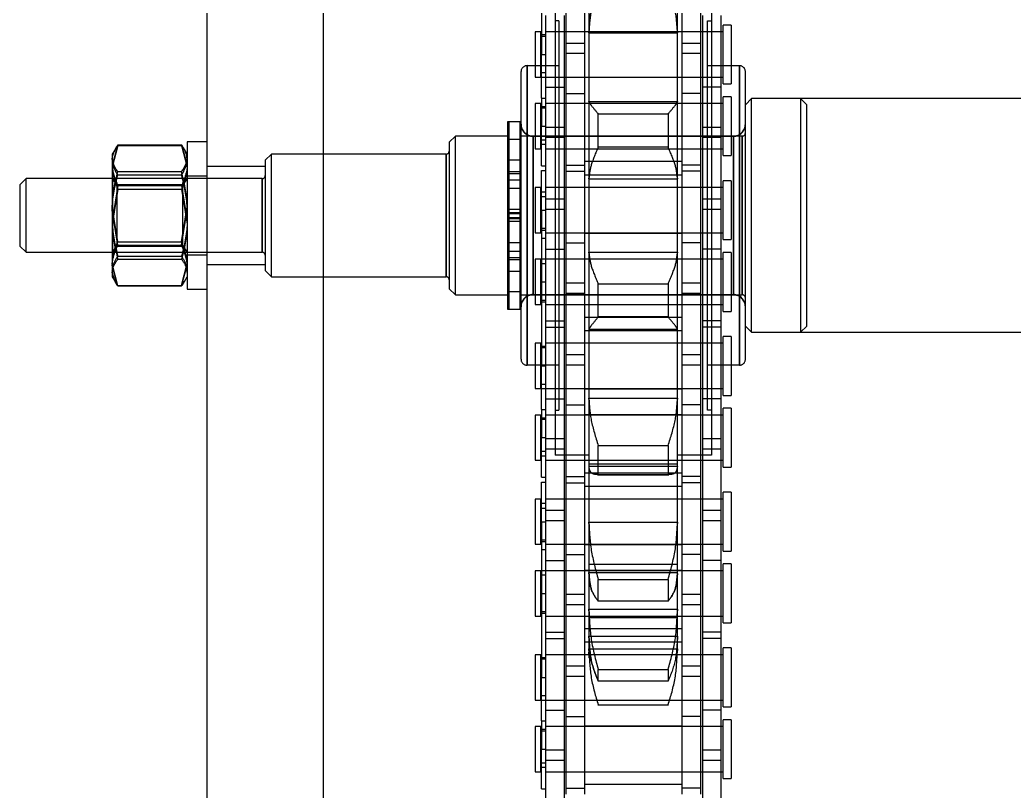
# Model space of a CAD drawing. Header units: metres. Extents: x 0 to 63075, y 0 to 44550.
# Drawn here: x 13879.5 to 13960.5, y 28365.1 to 28428 of the extents above; entities that cross this region are included whole.
import ezdxf

# ---------------------------------------------------------------- set-up
doc = ezdxf.new("R2010")
doc.units = ezdxf.units.M
doc.header["$LTSCALE"] = 75
doc.linetypes.add('HIDDEN2', pattern=[4.7625, 3.175, -1.5875])
for name, color, linetype in [('SDM', 7, 'Continuous'), ('SL4', 4, 'Continuous'), ('ST1', 7, 'HIDDEN2')]:
    doc.layers.add(name, color=color, linetype=linetype)

# ---------------------------------------------------------------- blocks, each defined once
blk = doc.blocks.new('A$Cb6dca9d5')
at = {"layer": 'SL4'}
for p, q in [((48.235, 2334.737), (48.235, 1009.762)), ((57.76, 1009.762), (57.76, 2334.737)), ((40.982, 1678.001), (46.188, 1678.001)), ((40.982, 1677.964), (46.188, 1677.964)), ((46.37, 1677.619), (46.188, 1677.964)), ((48.235, 1678.25), (46.635, 1678.25)), ((46.635, 1678.25), (46.635, 1666.25)), ((40.757, 1677.635), (40.535, 1677.25)), ((40.535, 1677.25), (40.535, 1676.893)), ((46.635, 1677.25), (46.413, 1677.635)), ((40.535, 1676.893), (40.535, 1672.964)), ((40.982, 1675.821), (46.188, 1675.821)), ((33.5, 1675.25), (33, 1674.75)), ((33, 1674.75), (33, 1669.75)), ((40.535, 1675.25), (33.5, 1675.25)), ((33.5, 1669.25), (33.5, 1675.25)), ((40.982, 1670.107), (40.535, 1672.964)), ((40.535, 1672.964), (40.535, 1668.321)), ((46.188, 1670.107), (46.635, 1672.964)), ((33, 1669.75), (33.5, 1669.25)), ((40.982, 1670.107), (46.188, 1670.107)), ((33.5, 1669.25), (40.535, 1669.25)), ((40.982, 1666.536), (40.535, 1668.321)), ((40.535, 1668.321), (40.535, 1667.25)), ((46.188, 1666.536), (46.635, 1668.321)), ((40.535, 1667.25), (40.757, 1666.865)), ((40.982, 1666.536), (46.188, 1666.536)), ((40.982, 1666.499), (46.188, 1666.499)), ((46.413, 1666.865), (46.635, 1667.25)), ((46.635, 1666.25), (48.235, 1666.25))]:
    blk.add_line(p, q, dxfattribs=at)
for points, knots in [([(40.535, 1676.893), (40.542, 1676.99), (40.566, 1677.353), (40.806, 1677.706), (40.982, 1677.964)], [0, 0, 0, 0, 0.268634, 1, 1, 1, 1]), ([(40.982, 1675.821), (40.914, 1675.911), (40.652, 1676.261), (40.585, 1676.623), (40.535, 1676.893)], [0, 0, 0, 0, 0.2575513, 1, 1, 1, 1]), ([(46.188, 1675.821), (46.256, 1675.911), (46.518, 1676.261), (46.585, 1676.623), (46.635, 1676.893)], [0, 0, 0, 0, 0.2575513, 1, 1, 1, 1]), ([(40.535, 1672.964), (40.535, 1673.032), (40.542, 1673.997), (40.77, 1674.942), (40.982, 1675.821)], [0, 0, 0, 0, 0.070201, 1, 1, 1, 1]), ([(46.635, 1672.964), (46.635, 1673.032), (46.628, 1673.997), (46.4, 1674.942), (46.188, 1675.821)], [0, 0, 0, 0, 0.070201, 1, 1, 1, 1]), ([(40.535, 1668.321), (40.535, 1668.364), (40.542, 1668.967), (40.77, 1669.558), (40.982, 1670.107)], [0, 0, 0, 0, 0.070201, 1, 1, 1, 1]), ([(46.635, 1668.321), (46.635, 1668.364), (46.628, 1668.967), (46.4, 1669.558), (46.188, 1670.107)], [0, 0, 0, 0, 0.070201, 1, 1, 1, 1]), ([(40.982, 1666.536), (40.905, 1666.625), (40.809, 1666.738), (40.776, 1666.855), (40.769, 1666.879)], [0, 0, 0, 0, 0.793753, 1, 1, 1, 1]), ([(46.188, 1666.536), (46.265, 1666.625), (46.361, 1666.738), (46.394, 1666.855), (46.401, 1666.879)], [0, 0, 0, 0, 0.793753, 1, 1, 1, 1])]:
    blk.add_open_spline(points, degree=3, knots=knots, dxfattribs=at)
at = {"layer": 'ST1'}
for p, q in [((52.998, 2334.737), (52.998, 1009.762)), ((57.76, 1009.762), (57.76, 2334.737)), ((75.511, 1698.076), (75.511, 1685.376)), ((79.395, 1692.724), (79.395, 1687.242)), ((86.605, 1687.242), (86.605, 1692.724)), ((76.625, 1691.794), (76.625, 1652.706)), ((89.375, 1691.794), (89.375, 1652.706)), ((77.515, 1691.296), (77.515, 1682.201)), ((79.035, 1691.296), (79.035, 1682.201)), ((86.965, 1691.296), (86.965, 1682.201)), ((88.485, 1691.296), (88.485, 1682.201)), ((75.843, 1688.551), (75.843, 1679.456)), ((77.363, 1688.551), (77.363, 1679.456)), ((88.637, 1688.551), (88.637, 1679.456)), ((90.157, 1688.551), (90.157, 1679.456)), ((76.944, 1688.129), (76.625, 1688.129)), ((76.944, 1688.129), (76.944, 1656.37)), ((89.056, 1688.129), (89.375, 1688.129)), ((89.056, 1656.37), (89.056, 1688.129)), ((90.342, 1682.978), (90.342, 1687.775)), ((91, 1687.775), (90.342, 1687.775)), ((91, 1687.775), (91, 1682.978)), ((75, 1687.221), (75, 1683.531)), ((75.474, 1687.221), (75, 1687.221)), ((75.474, 1683.531), (75.474, 1687.221)), ((75.843, 1686.852), (75.474, 1686.852)), ((75.511, 1686.995), (75.843, 1686.995)), ((77.363, 1687.221), (75.843, 1687.221)), ((90.342, 1687.221), (75.843, 1687.221)), ((79.035, 1687.221), (77.515, 1687.221)), ((86.965, 1687.221), (79.035, 1687.221)), ((79.395, 1687.242), (79.395, 1687.154)), ((79.395, 1687.154), (79.395, 1687.242)), ((79.395, 1687.154), (86.605, 1687.154)), ((79.395, 1687.154), (79.395, 1681.532)), ((86.605, 1687.154), (86.605, 1687.242)), ((86.605, 1687.242), (86.605, 1687.154)), ((86.605, 1681.532), (86.605, 1687.154)), ((88.485, 1687.221), (86.965, 1687.221)), ((90.157, 1687.221), (88.637, 1687.221)), ((77.515, 1686.308), (79.035, 1686.308)), ((86.965, 1686.308), (88.485, 1686.308)), ((75.511, 1685.376), (75.843, 1685.376)), ((75.511, 1681.824), (75.511, 1685.376)), ((79.035, 1685.448), (77.515, 1685.448)), ((88.485, 1685.448), (86.965, 1685.448)), ((74.344, 1660.035), (74.344, 1684.465)), ((74.344, 1684.465), (76.944, 1684.465)), ((74.344, 1684.465), (74.344, 1660.035)), ((74.344, 1660.035), (74.344, 1684.465)), ((74.344, 1684.465), (74.344, 1660.035)), ((89.056, 1684.465), (91.656, 1684.465)), ((91.656, 1660.035), (91.656, 1684.465)), ((91.656, 1684.465), (91.656, 1660.035)), ((91.656, 1660.035), (91.656, 1684.465)), ((91.656, 1684.465), (91.656, 1660.035)), ((73.855, 1660.524), (73.855, 1683.976)), ((75, 1683.531), (75.474, 1683.531)), ((75.474, 1683.9), (75.843, 1683.9)), ((75.511, 1683.531), (77.363, 1683.531)), ((75.843, 1683.531), (90.342, 1683.531)), ((77.515, 1683.531), (79.035, 1683.531)), ((79.035, 1683.531), (86.965, 1683.531)), ((86.965, 1683.531), (88.485, 1683.531)), ((88.637, 1683.531), (90.157, 1683.531)), ((92.145, 1660.524), (92.145, 1683.976)), ((75.843, 1682.703), (77.363, 1682.703)), ((86.965, 1683.488), (79.035, 1683.488)), ((90.157, 1682.703), (88.637, 1682.703)), ((90.342, 1682.978), (91, 1682.978)), ((77.515, 1682.201), (79.035, 1682.201)), ((77.515, 1682.201), (77.515, 1675.851)), ((79.035, 1682.201), (79.035, 1675.851)), ((88.485, 1682.201), (86.965, 1682.201)), ((86.965, 1682.201), (86.965, 1675.851)), ((88.485, 1682.201), (88.485, 1675.851)), ((90.342, 1677.13), (90.342, 1681.927)), ((91, 1681.927), (90.342, 1681.927)), ((91, 1681.927), (91, 1677.13)), ((75, 1681.373), (75, 1677.683)), ((75.474, 1681.373), (75, 1681.373)), ((75.474, 1677.683), (75.474, 1681.373)), ((75.511, 1681.824), (75.511, 1679.528)), ((75.511, 1681.824), (75.843, 1681.824)), ((75.511, 1681.147), (75.843, 1681.147)), ((77.363, 1681.373), (75.843, 1681.373)), ((90.342, 1681.373), (75.843, 1681.373)), ((79.035, 1681.373), (77.515, 1681.373)), ((79.035, 1681.416), (86.965, 1681.416)), ((86.965, 1681.373), (79.035, 1681.373)), ((79.395, 1681.532), (79.395, 1681.526)), ((79.395, 1681.532), (86.605, 1681.532)), ((79.395, 1681.526), (79.395, 1681.532)), ((79.395, 1681.526), (79.395, 1675.292)), ((86.605, 1681.526), (86.605, 1681.532)), ((86.605, 1681.532), (86.605, 1681.526)), ((86.605, 1675.292), (86.605, 1681.526)), ((88.485, 1681.373), (86.965, 1681.373)), ((90.157, 1681.373), (88.637, 1681.373)), ((92.645, 1681.775), (92.145, 1681.275)), ((92.645, 1662.725), (92.645, 1681.775)), ((96.645, 1681.775), (92.645, 1681.775)), ((96.645, 1681.775), (96.645, 1662.725)), ((97.145, 1681.275), (96.645, 1681.775)), ((123.235, 1681.775), (96.645, 1681.775)), ((97.145, 1663.225), (97.145, 1681.275)), ((75.843, 1681.004), (75.474, 1681.004)), ((80.157, 1677.831), (80.157, 1680.532)), ((80.157, 1680.532), (85.843, 1680.532)), ((85.843, 1680.532), (85.843, 1677.831)), ((72.755, 1679.893), (72.755, 1664.607)), ((73.755, 1679.893), (72.755, 1679.893)), ((72.855, 1679.893), (72.855, 1664.607)), ((73.755, 1679.893), (73.755, 1664.607)), ((73.855, 1679.893), (73.755, 1679.893)), ((75.511, 1679.528), (75.843, 1679.528)), ((75.511, 1676.297), (75.511, 1679.528)), ((75.843, 1679.456), (75.843, 1678.596)), ((75.843, 1679.456), (77.363, 1679.456)), ((77.363, 1679.456), (77.363, 1678.596)), ((88.637, 1679.456), (88.637, 1678.596)), ((88.637, 1679.456), (90.157, 1679.456)), ((90.157, 1679.456), (90.157, 1678.596)), ((68.5, 1678.725), (68, 1678.225)), ((68.5, 1665.775), (68.5, 1678.725)), ((72.755, 1678.725), (68.5, 1678.725)), ((91.895, 1678.725), (73.855, 1678.725)), ((91.168, 1678.725), (74.832, 1678.725)), ((74.832, 1678.7), (74.832, 1665.8)), ((91.168, 1678.7), (74.832, 1678.7)), ((74.832, 1665.8), (74.832, 1678.7)), ((74.832, 1678.7), (74.832, 1665.8)), ((74.832, 1665.8), (74.832, 1678.7)), ((91.168, 1678.7), (91.168, 1665.8)), ((91.168, 1665.8), (91.168, 1678.7)), ((91.168, 1678.7), (91.168, 1665.8)), ((91.168, 1665.8), (91.168, 1678.7)), ((91.895, 1678.725), (91.895, 1665.775)), ((91.895, 1665.775), (91.895, 1678.725)), ((40.982, 1678.001), (40.535, 1676.341)), ((40.982, 1677.964), (40.535, 1676.179)), ((46.188, 1678.001), (46.635, 1676.341)), ((46.188, 1677.964), (46.635, 1676.179)), ((68, 1678.225), (68, 1666.275)), ((73.855, 1678.45), (72.755, 1678.45)), ((73.755, 1678.45), (72.755, 1678.45)), ((75.474, 1678.052), (75.843, 1678.052)), ((75.511, 1678.421), (75.843, 1678.421)), ((75.843, 1678.596), (75.843, 1669.501)), ((77.363, 1678.596), (75.843, 1678.596)), ((77.363, 1678.596), (77.363, 1669.501)), ((85.843, 1677.831), (80.157, 1677.831)), ((88.637, 1678.596), (88.637, 1669.501)), ((90.157, 1678.596), (88.637, 1678.596)), ((90.157, 1678.596), (90.157, 1669.501)), ((40.831, 1677.763), (40.757, 1677.635)), ((46.413, 1677.635), (46.339, 1677.763)), ((53.5, 1677.25), (53, 1676.75)), ((53.5, 1667.25), (53.5, 1677.25)), ((67.75, 1677.25), (53.5, 1677.25)), ((67.75, 1677.25), (67.75, 1667.297)), ((67.75, 1667.25), (67.75, 1677.203)), ((75, 1677.683), (75.474, 1677.683)), ((75.843, 1677.683), (77.363, 1677.683)), ((75.843, 1677.683), (90.342, 1677.683)), ((77.515, 1677.683), (79.035, 1677.683)), ((79.035, 1677.683), (86.965, 1677.683)), ((86.965, 1677.683), (88.485, 1677.683)), ((88.637, 1677.683), (90.157, 1677.683)), ((90.342, 1677.13), (91, 1677.13)), ((52.998, 1676.25), (48.235, 1676.25)), ((53, 1676.75), (53, 1667.75)), ((72.755, 1676.797), (73.755, 1676.797)), ((72.855, 1676.797), (73.855, 1676.797)), ((75.511, 1676.297), (75.843, 1676.297)), ((77.515, 1676.353), (79.035, 1676.353)), ((86.965, 1676.636), (79.035, 1676.636)), ((88.485, 1676.353), (86.965, 1676.353)), ((40.982, 1675.569), (46.188, 1675.569)), ((48.235, 1675.45), (46.635, 1675.45)), ((72.755, 1675.846), (73.755, 1675.846)), ((72.755, 1675.671), (73.755, 1675.671)), ((72.855, 1675.846), (73.855, 1675.846)), ((72.855, 1675.671), (73.855, 1675.671)), ((75.511, 1675.907), (75.843, 1675.907)), ((75.511, 1672.676), (75.511, 1675.907)), ((77.515, 1675.851), (79.035, 1675.851)), ((77.515, 1675.851), (77.515, 1666.756)), ((79.035, 1675.851), (79.035, 1666.756)), ((79.035, 1675.568), (86.965, 1675.568)), ((88.485, 1675.851), (86.965, 1675.851)), ((86.965, 1675.851), (86.965, 1666.756)), ((88.485, 1675.851), (88.485, 1666.756)), ((52.75, 1675.25), (40.535, 1675.25)), ((40.56, 1675.25), (40.535, 1675.25)), ((40.982, 1674.682), (40.535, 1671.806)), ((40.56, 1675.25), (40.56, 1669.25)), ((40.911, 1674.75), (40.56, 1675.25)), ((40.911, 1674.75), (40.911, 1669.75)), ((46.285, 1674.75), (40.911, 1674.75)), ((40.982, 1674.682), (46.188, 1674.682)), ((46.188, 1674.682), (46.635, 1671.806)), ((46.635, 1675.25), (46.285, 1674.75)), ((46.285, 1669.75), (46.285, 1674.75)), ((52.75, 1675.25), (52.75, 1669.25)), ((52.75, 1669.25), (52.75, 1675.25)), ((72.755, 1675.154), (73.755, 1675.154)), ((72.855, 1675.154), (73.855, 1675.154)), ((79.395, 1675.292), (79.395, 1675.242)), ((79.395, 1675.242), (79.395, 1675.292)), ((79.395, 1675.242), (86.605, 1675.242)), ((79.395, 1675.242), (79.395, 1669.258)), ((86.605, 1675.242), (86.605, 1675.292)), ((86.605, 1675.292), (86.605, 1675.242)), ((86.605, 1669.258), (86.605, 1675.242)), ((90.342, 1670.278), (90.342, 1675.075)), ((91, 1675.075), (90.342, 1675.075)), ((91, 1675.075), (91, 1670.278)), ((40.982, 1674.393), (40.535, 1671.536)), ((40.982, 1674.393), (46.188, 1674.393)), ((46.188, 1674.393), (46.635, 1671.536)), ((73.755, 1674.45), (72.755, 1674.45)), ((73.855, 1674.45), (73.755, 1674.45)), ((75, 1674.521), (75, 1670.831)), ((75.474, 1674.521), (75, 1674.521)), ((75.474, 1670.831), (75.474, 1674.521)), ((75.843, 1674.152), (75.474, 1674.152)), ((75.511, 1673.783), (75.843, 1673.783)), ((77.363, 1674.521), (75.843, 1674.521)), ((90.342, 1674.521), (75.843, 1674.521)), ((79.035, 1674.521), (77.515, 1674.521)), ((86.965, 1674.521), (79.035, 1674.521)), ((88.485, 1674.521), (86.965, 1674.521)), ((90.157, 1674.521), (88.637, 1674.521)), ((75.843, 1673.608), (77.363, 1673.608)), ((88.637, 1673.608), (90.157, 1673.608)), ((40.982, 1669.818), (40.535, 1672.694)), ((46.188, 1669.818), (46.635, 1672.694)), ((72.755, 1672.75), (73.755, 1672.75)), ((72.755, 1672.5), (73.755, 1672.5)), ((72.755, 1672.411), (73.755, 1672.411)), ((73.755, 1672.75), (73.855, 1672.75)), ((73.755, 1672.5), (73.855, 1672.5)), ((73.755, 1672.411), (73.855, 1672.411)), ((75.511, 1672.676), (75.843, 1672.676)), ((75.511, 1672.676), (75.511, 1659.976)), ((77.363, 1672.748), (75.843, 1672.748)), ((90.157, 1672.748), (88.637, 1672.748)), ((72.755, 1672.089), (73.755, 1672.089)), ((72.755, 1672), (73.755, 1672)), ((73.755, 1671.75), (72.755, 1671.75)), ((73.755, 1672.089), (73.855, 1672.089)), ((73.755, 1672), (73.855, 1672)), ((73.855, 1671.75), (73.755, 1671.75)), ((75, 1670.831), (75.474, 1670.831)), ((75.474, 1671.2), (75.843, 1671.2)), ((75.511, 1671.057), (75.843, 1671.057)), ((75.843, 1670.831), (77.363, 1670.831)), ((75.843, 1670.831), (90.342, 1670.831)), ((77.515, 1670.831), (79.035, 1670.831)), ((79.035, 1670.831), (86.965, 1670.831)), ((86.965, 1670.788), (79.035, 1670.788)), ((86.965, 1670.831), (88.485, 1670.831)), ((88.637, 1670.831), (90.157, 1670.831)), ((40.56, 1669.25), (40.911, 1669.75)), ((40.911, 1669.75), (46.285, 1669.75)), ((40.982, 1669.818), (46.188, 1669.818)), ((46.285, 1669.75), (46.635, 1669.25)), ((72.755, 1670.05), (73.755, 1670.05)), ((73.755, 1670.05), (73.855, 1670.05)), ((75.843, 1670.38), (75.511, 1670.38)), ((77.515, 1670.003), (79.035, 1670.003)), ((88.485, 1670.003), (86.965, 1670.003)), ((90.342, 1670.278), (91, 1670.278)), ((40.535, 1669.25), (52.75, 1669.25)), ((40.535, 1669.25), (40.56, 1669.25)), ((40.982, 1668.931), (46.188, 1668.931)), ((46.635, 1669.05), (48.235, 1669.05)), ((72.755, 1669.346), (73.755, 1669.346)), ((72.855, 1669.346), (73.855, 1669.346)), ((75.843, 1669.501), (77.363, 1669.501)), ((75.843, 1669.501), (75.843, 1663.151)), ((77.363, 1669.501), (77.363, 1663.151)), ((79.395, 1669.258), (79.395, 1669.208)), ((79.395, 1669.258), (86.605, 1669.258)), ((79.395, 1669.208), (79.395, 1669.258)), ((79.395, 1669.208), (79.395, 1662.974)), ((86.605, 1669.208), (86.605, 1669.258)), ((86.605, 1669.258), (86.605, 1669.208)), ((86.605, 1662.974), (86.605, 1669.208)), ((90.157, 1669.501), (88.637, 1669.501)), ((88.637, 1669.501), (88.637, 1663.151)), ((90.157, 1669.501), (90.157, 1663.151)), ((90.342, 1664.43), (90.342, 1669.227)), ((91, 1669.227), (90.342, 1669.227)), ((91, 1669.227), (91, 1664.43)), ((40.982, 1666.499), (40.535, 1668.159)), ((40.982, 1668.679), (46.188, 1668.679)), ((46.188, 1666.499), (46.635, 1668.159)), ((48.235, 1668.25), (52.998, 1668.25)), ((72.755, 1668.829), (73.755, 1668.829)), ((72.755, 1668.654), (73.755, 1668.654)), ((72.855, 1668.829), (73.855, 1668.829)), ((72.855, 1668.654), (73.855, 1668.654)), ((75, 1668.673), (75, 1664.983)), ((75.474, 1668.673), (75, 1668.673)), ((75.474, 1664.983), (75.474, 1668.673)), ((75.843, 1668.304), (75.474, 1668.304)), ((77.363, 1668.673), (75.511, 1668.673)), ((90.342, 1668.673), (75.843, 1668.673)), ((79.035, 1668.673), (77.515, 1668.673)), ((79.035, 1668.716), (86.965, 1668.716)), ((86.965, 1668.673), (79.035, 1668.673)), ((88.485, 1668.673), (86.965, 1668.673)), ((90.157, 1668.673), (88.637, 1668.673)), ((40.769, 1666.879), (40.535, 1667.607)), ((53, 1667.75), (53.5, 1667.25)), ((72.755, 1667.703), (73.755, 1667.703)), ((72.855, 1667.703), (73.855, 1667.703)), ((40.757, 1666.865), (40.831, 1666.737)), ((46.188, 1666.499), (46.347, 1666.757)), ((46.339, 1666.737), (46.413, 1666.865)), ((53.5, 1667.25), (67.75, 1667.25)), ((75.511, 1666.828), (75.843, 1666.828)), ((77.515, 1666.756), (77.515, 1665.896)), ((77.515, 1666.756), (79.035, 1666.756)), ((79.035, 1666.756), (79.035, 1665.896)), ((80.157, 1666.669), (85.843, 1666.669)), ((80.157, 1663.968), (80.157, 1666.669)), ((85.843, 1666.669), (85.843, 1663.968)), ((86.965, 1666.756), (86.965, 1665.896)), ((86.965, 1666.756), (88.485, 1666.756)), ((88.485, 1666.756), (88.485, 1665.896)), ((68, 1666.275), (68.5, 1665.775)), ((68.5, 1665.775), (72.755, 1665.775)), ((72.755, 1666.05), (73.855, 1666.05)), ((72.755, 1666.05), (73.755, 1666.05)), ((73.855, 1665.775), (91.895, 1665.775)), ((74.832, 1665.8), (91.168, 1665.8)), ((74.832, 1665.775), (91.168, 1665.775)), ((77.515, 1665.896), (77.515, 1656.801)), ((79.035, 1665.896), (77.515, 1665.896)), ((79.035, 1665.896), (79.035, 1656.801)), ((86.965, 1665.896), (86.965, 1656.801)), ((88.485, 1665.896), (86.965, 1665.896)), ((88.485, 1665.896), (88.485, 1656.801)), ((75, 1664.983), (75.474, 1664.983)), ((75.474, 1665.352), (75.843, 1665.352)), ((75.511, 1665.209), (75.843, 1665.209)), ((75.843, 1664.983), (77.363, 1664.983)), ((75.843, 1664.983), (90.342, 1664.983)), ((77.515, 1664.983), (79.035, 1664.983)), ((79.035, 1664.983), (86.965, 1664.983)), ((86.965, 1664.983), (88.485, 1664.983)), ((88.637, 1664.983), (90.157, 1664.983)), ((72.755, 1664.607), (73.755, 1664.607)), ((73.755, 1664.607), (73.855, 1664.607)), ((90.342, 1664.43), (91, 1664.43)), ((75.843, 1663.653), (77.363, 1663.653)), ((86.965, 1663.936), (79.035, 1663.936)), ((85.843, 1663.968), (80.157, 1663.968)), ((90.157, 1663.653), (88.637, 1663.653)), ((75.843, 1663.151), (77.363, 1663.151)), ((75.843, 1663.151), (75.843, 1654.056)), ((77.363, 1663.151), (77.363, 1654.056)), ((79.035, 1662.868), (86.965, 1662.868)), ((79.395, 1662.974), (79.395, 1662.968)), ((79.395, 1662.968), (79.395, 1662.974)), ((79.395, 1662.968), (86.605, 1662.968)), ((79.395, 1662.968), (79.395, 1657.346)), ((86.605, 1662.968), (86.605, 1662.974)), ((86.605, 1662.974), (86.605, 1662.968)), ((86.605, 1657.346), (86.605, 1662.968)), ((90.157, 1663.151), (88.637, 1663.151)), ((88.637, 1663.151), (88.637, 1654.056)), ((90.157, 1663.151), (90.157, 1654.056)), ((92.145, 1663.225), (92.645, 1662.725)), ((92.645, 1662.725), (96.645, 1662.725)), ((96.645, 1662.725), (97.145, 1663.225)), ((96.645, 1662.725), (123.235, 1662.725)), ((75, 1661.821), (75, 1658.131)), ((75.474, 1661.821), (75, 1661.821)), ((75.474, 1658.131), (75.474, 1661.821)), ((77.363, 1661.821), (75.843, 1661.821)), ((90.342, 1661.821), (75.843, 1661.821)), ((79.035, 1661.821), (77.515, 1661.821)), ((86.965, 1661.821), (79.035, 1661.821)), ((88.485, 1661.821), (86.965, 1661.821)), ((90.157, 1661.821), (88.637, 1661.821)), ((90.342, 1657.578), (90.342, 1662.375)), ((91, 1662.375), (90.342, 1662.375)), ((91, 1662.375), (91, 1657.578)), ((75.843, 1661.452), (75.474, 1661.452)), ((75.511, 1661.595), (75.843, 1661.595)), ((77.515, 1660.908), (79.035, 1660.908)), ((86.965, 1660.908), (88.485, 1660.908)), ((76.944, 1660.035), (74.344, 1660.035)), ((79.035, 1660.048), (77.515, 1660.048)), ((88.485, 1660.048), (86.965, 1660.048)), ((91.656, 1660.035), (89.056, 1660.035)), ((75.511, 1659.976), (75.843, 1659.976)), ((75.511, 1656.424), (75.511, 1659.976)), ((75.474, 1658.5), (75.843, 1658.5)), ((75, 1658.131), (75.474, 1658.131)), ((75.511, 1658.131), (77.363, 1658.131)), ((75.843, 1658.131), (90.342, 1658.131)), ((77.515, 1658.131), (79.035, 1658.131)), ((79.035, 1658.131), (86.965, 1658.131)), ((86.965, 1658.088), (79.035, 1658.088)), ((86.965, 1658.131), (88.485, 1658.131)), ((88.637, 1658.131), (90.157, 1658.131)), ((90.342, 1657.578), (91, 1657.578)), ((75.843, 1657.303), (77.363, 1657.303)), ((77.515, 1656.801), (79.035, 1656.801)), ((77.515, 1656.801), (77.515, 1650.451)), ((79.035, 1656.801), (79.035, 1650.451)), ((79.395, 1657.346), (79.395, 1657.258)), ((79.395, 1657.346), (86.605, 1657.346)), ((79.395, 1657.258), (79.395, 1657.346)), ((79.395, 1657.258), (79.395, 1651.776)), ((86.605, 1657.258), (86.605, 1657.346)), ((86.605, 1657.346), (86.605, 1657.258)), ((86.605, 1651.776), (86.605, 1657.258)), ((88.485, 1656.801), (86.965, 1656.801)), ((86.965, 1656.801), (86.965, 1650.451)), ((88.485, 1656.801), (88.485, 1650.451)), ((90.157, 1657.303), (88.637, 1657.303)), ((75, 1655.973), (75, 1652.283)), ((75.474, 1655.973), (75, 1655.973)), ((75.474, 1652.283), (75.474, 1655.973)), ((75.511, 1656.424), (75.511, 1654.128)), ((75.511, 1656.424), (75.843, 1656.424)), ((77.363, 1655.973), (75.843, 1655.973)), ((90.342, 1655.973), (75.843, 1655.973)), ((76.625, 1656.37), (76.944, 1656.37)), ((79.035, 1655.973), (77.515, 1655.973)), ((79.035, 1656.016), (86.965, 1656.016)), ((86.965, 1655.973), (79.035, 1655.973)), ((88.485, 1655.973), (86.965, 1655.973)), ((90.157, 1655.973), (88.637, 1655.973)), ((89.375, 1656.37), (89.056, 1656.37)), ((90.342, 1651.73), (90.342, 1656.527)), ((91, 1656.527), (90.342, 1656.527)), ((91, 1656.527), (91, 1651.73)), ((75.843, 1655.604), (75.474, 1655.604)), ((75.511, 1655.747), (75.843, 1655.747)), ((75.511, 1654.128), (75.843, 1654.128)), ((75.511, 1650.897), (75.511, 1654.128)), ((75.843, 1654.056), (75.843, 1653.196)), ((75.843, 1654.056), (77.363, 1654.056)), ((77.363, 1654.056), (77.363, 1653.196)), ((88.637, 1654.056), (88.637, 1653.196)), ((88.637, 1654.056), (90.157, 1654.056)), ((90.157, 1654.056), (90.157, 1653.196)), ((75.511, 1653.021), (75.843, 1653.021)), ((75.843, 1653.196), (75.843, 1644.101)), ((77.363, 1653.196), (75.843, 1653.196)), ((79.395, 1652.706), (76.625, 1652.706)), ((77.363, 1653.196), (77.363, 1644.101)), ((80.157, 1651.104), (80.157, 1653.48)), ((80.157, 1653.48), (85.843, 1653.48)), ((85.843, 1653.48), (85.843, 1651.104)), ((89.375, 1652.706), (86.605, 1652.706)), ((88.637, 1653.196), (88.637, 1644.101)), ((90.157, 1653.196), (88.637, 1653.196)), ((90.157, 1653.196), (90.157, 1644.101)), ((75, 1652.283), (75.474, 1652.283)), ((75.474, 1652.652), (75.843, 1652.652)), ((75.843, 1652.283), (77.363, 1652.283)), ((75.843, 1652.283), (90.342, 1652.283)), ((77.515, 1652.283), (79.035, 1652.283)), ((79.035, 1652.283), (86.965, 1652.283)), ((86.605, 1651.964), (79.395, 1651.964)), ((86.965, 1652.283), (88.485, 1652.283)), ((88.637, 1652.283), (90.157, 1652.283)), ((86.965, 1651.236), (79.035, 1651.236)), ((79.395, 1651.814), (86.605, 1651.814)), ((79.395, 1651.776), (79.395, 1647.231)), ((80.099, 1651.102), (80.1, 1651.102)), ((80.1, 1651.102), (85.9, 1651.102)), ((85.843, 1651.104), (80.157, 1651.104)), ((85.9, 1651.102), (85.901, 1651.102)), ((86.605, 1647.231), (86.605, 1651.776)), ((90.342, 1651.73), (91, 1651.73)), ((75.511, 1650.897), (75.843, 1650.897)), ((75.511, 1650.507), (75.843, 1650.507)), ((75.511, 1647.276), (75.511, 1650.507)), ((77.515, 1650.953), (79.035, 1650.953)), ((77.515, 1650.451), (79.035, 1650.451)), ((77.515, 1650.451), (77.515, 1641.356)), ((79.035, 1650.451), (79.035, 1641.356)), ((88.485, 1650.953), (86.965, 1650.953)), ((88.485, 1650.451), (86.965, 1650.451)), ((86.965, 1650.451), (86.965, 1641.356)), ((88.485, 1650.451), (88.485, 1641.356)), ((79.035, 1650.168), (86.965, 1650.168)), ((90.342, 1644.878), (90.342, 1649.675)), ((91, 1649.675), (90.342, 1649.675)), ((91, 1649.675), (91, 1644.878)), ((75, 1649.121), (75, 1645.431)), ((75.474, 1649.121), (75, 1649.121)), ((75.474, 1645.431), (75.474, 1649.121)), ((75.843, 1648.752), (75.474, 1648.752)), ((77.363, 1649.121), (75.843, 1649.121)), ((90.342, 1649.121), (75.843, 1649.121)), ((79.035, 1649.121), (77.515, 1649.121)), ((86.965, 1649.121), (79.035, 1649.121)), ((88.485, 1649.121), (86.965, 1649.121)), ((90.157, 1649.121), (88.637, 1649.121)), ((75.511, 1648.383), (75.843, 1648.383)), ((75.843, 1648.208), (77.363, 1648.208)), ((88.637, 1648.208), (90.157, 1648.208)), ((75.511, 1647.276), (75.843, 1647.276)), ((75.511, 1647.276), (75.511, 1634.576)), ((77.363, 1647.348), (75.843, 1647.348)), ((79.395, 1647.231), (86.605, 1647.231)), ((79.395, 1647.231), (79.395, 1647.115)), ((79.395, 1647.115), (79.395, 1647.231)), ((79.395, 1647.115), (79.395, 1647.231)), ((79.395, 1647.231), (79.395, 1647.115)), ((79.395, 1647.115), (79.395, 1643.047)), ((86.605, 1647.115), (86.605, 1647.231)), ((86.605, 1647.231), (86.605, 1647.115)), ((86.605, 1647.231), (86.605, 1647.115)), ((86.605, 1647.115), (86.605, 1647.231)), ((86.605, 1643.047), (86.605, 1647.115)), ((90.157, 1647.348), (88.637, 1647.348)), ((75, 1645.431), (75.474, 1645.431)), ((75.474, 1645.8), (75.843, 1645.8)), ((75.511, 1645.657), (75.843, 1645.657)), ((75.843, 1645.431), (77.363, 1645.431)), ((75.843, 1645.431), (90.342, 1645.431)), ((77.515, 1645.431), (79.035, 1645.431)), ((79.035, 1645.431), (86.965, 1645.431)), ((86.965, 1645.431), (88.485, 1645.431)), ((88.637, 1645.431), (90.157, 1645.431)), ((75.843, 1644.98), (75.511, 1644.98)), ((77.515, 1644.603), (79.035, 1644.603)), ((86.965, 1645.388), (79.035, 1645.388)), ((88.485, 1644.603), (86.965, 1644.603)), ((90.342, 1644.878), (91, 1644.878)), ((75.843, 1644.101), (77.363, 1644.101)), ((75.843, 1644.101), (75.843, 1637.751)), ((77.363, 1644.101), (77.363, 1637.751)), ((86.605, 1643.794), (79.395, 1643.794)), ((90.157, 1644.101), (88.637, 1644.101)), ((88.637, 1644.101), (88.637, 1637.751)), ((90.157, 1644.101), (90.157, 1637.751)), ((90.342, 1639.03), (90.342, 1643.827)), ((91, 1643.827), (90.342, 1643.827)), ((91, 1643.827), (91, 1639.03)), ((75, 1643.273), (75, 1639.583)), ((75.474, 1643.273), (75, 1643.273)), ((75.474, 1639.583), (75.474, 1643.273)), ((77.363, 1643.273), (75.511, 1643.273)), ((90.342, 1643.273), (75.843, 1643.273)), ((79.035, 1643.273), (77.515, 1643.273)), ((79.035, 1643.316), (86.965, 1643.316)), ((86.965, 1643.273), (79.035, 1643.273)), ((79.395, 1643.125), (86.605, 1643.125)), ((79.395, 1643.125), (79.395, 1643.047)), ((79.395, 1643.047), (79.395, 1643.125)), ((79.395, 1643.047), (79.395, 1640.133)), ((86.605, 1643.047), (86.605, 1643.125)), ((86.605, 1640.133), (86.605, 1643.047)), ((88.485, 1643.273), (86.965, 1643.273)), ((90.157, 1643.273), (88.637, 1643.273)), ((75.843, 1642.904), (75.474, 1642.904)), ((80.157, 1642.554), (85.843, 1642.554)), ((80.157, 1640.791), (80.157, 1642.554)), ((85.843, 1642.554), (85.843, 1640.791)), ((75.511, 1641.428), (75.843, 1641.428)), ((77.515, 1641.356), (77.515, 1640.496)), ((77.515, 1641.356), (79.035, 1641.356)), ((79.035, 1641.356), (79.035, 1640.496)), ((86.965, 1641.356), (86.965, 1640.496)), ((86.965, 1641.356), (88.485, 1641.356)), ((88.485, 1641.356), (88.485, 1640.496)), ((85.843, 1640.791), (80.157, 1640.791)), ((75.474, 1639.952), (75.843, 1639.952)), ((75.511, 1639.809), (75.843, 1639.809)), ((77.515, 1640.496), (77.515, 1631.401)), ((79.035, 1640.496), (77.515, 1640.496)), ((79.035, 1640.496), (79.035, 1631.401)), ((79.395, 1640.133), (86.605, 1640.133)), ((79.395, 1640.133), (79.395, 1640.005)), ((79.395, 1640.005), (79.395, 1640.133)), ((79.395, 1640.005), (79.395, 1640.133)), ((79.395, 1640.133), (79.395, 1640.005)), ((79.395, 1640.005), (79.395, 1637.84)), ((86.605, 1640.005), (86.605, 1640.133)), ((86.605, 1640.133), (86.605, 1640.005)), ((86.605, 1640.133), (86.605, 1640.005)), ((86.605, 1640.005), (86.605, 1640.133)), ((86.605, 1637.84), (86.605, 1640.005)), ((86.965, 1640.496), (86.965, 1631.401)), ((88.485, 1640.496), (86.965, 1640.496)), ((88.485, 1640.496), (88.485, 1631.401)), ((75, 1639.583), (75.474, 1639.583)), ((75.843, 1639.583), (77.363, 1639.583)), ((75.843, 1639.583), (90.342, 1639.583)), ((77.515, 1639.583), (79.035, 1639.583)), ((79.035, 1639.583), (86.965, 1639.583)), ((86.605, 1639.447), (79.395, 1639.447)), ((86.965, 1639.583), (88.485, 1639.583)), ((88.637, 1639.583), (90.157, 1639.583)), ((90.342, 1639.03), (91, 1639.03)), ((75.843, 1638.253), (77.363, 1638.253)), ((86.965, 1638.536), (79.035, 1638.536)), ((90.157, 1638.253), (88.637, 1638.253)), ((75.843, 1637.751), (77.363, 1637.751)), ((75.843, 1637.751), (75.843, 1628.656)), ((77.363, 1637.751), (77.363, 1628.656)), ((79.035, 1637.468), (86.965, 1637.468)), ((79.395, 1637.949), (86.605, 1637.949)), ((79.395, 1637.949), (79.395, 1637.84)), ((79.395, 1637.84), (79.395, 1637.949)), ((79.395, 1637.84), (79.395, 1636.91)), ((86.605, 1637.84), (86.605, 1637.949)), ((86.605, 1637.949), (86.605, 1637.84)), ((86.605, 1636.91), (86.605, 1637.84)), ((90.157, 1637.751), (88.637, 1637.751)), ((88.637, 1637.751), (88.637, 1628.656)), ((90.157, 1637.751), (90.157, 1628.656)), ((79.395, 1636.91), (86.605, 1636.91)), ((79.395, 1636.91), (79.395, 1636.783)), ((79.395, 1636.783), (79.395, 1636.91)), ((79.395, 1636.783), (79.395, 1636.91)), ((79.395, 1636.91), (79.395, 1636.783)), ((79.395, 1636.783), (79.395, 1636.643)), ((79.404, 1636.163), (79.395, 1636.643)), ((86.605, 1636.783), (86.605, 1636.91)), ((86.605, 1636.91), (86.605, 1636.783)), ((86.605, 1636.91), (86.605, 1636.783)), ((86.605, 1636.783), (86.605, 1636.91)), ((86.605, 1636.643), (86.605, 1636.783)), ((90.342, 1632.178), (90.342, 1636.975)), ((91, 1636.975), (90.342, 1636.975)), ((91, 1636.975), (91, 1632.178)), ((75, 1636.421), (75, 1632.731)), ((75.474, 1636.421), (75, 1636.421)), ((75.474, 1632.731), (75.474, 1636.421)), ((75.843, 1636.052), (75.474, 1636.052)), ((75.511, 1636.195), (75.843, 1636.195)), ((77.363, 1636.421), (75.843, 1636.421)), ((90.342, 1636.421), (75.843, 1636.421)), ((79.035, 1636.421), (77.515, 1636.421)), ((86.965, 1636.421), (79.035, 1636.421)), ((88.485, 1636.421), (86.965, 1636.421)), ((90.157, 1636.421), (88.637, 1636.421)), ((77.515, 1635.508), (79.035, 1635.508)), ((80.157, 1634.272), (80.157, 1635.21)), ((80.157, 1635.21), (85.843, 1635.21)), ((85.843, 1635.21), (85.843, 1634.272)), ((86.965, 1635.508), (88.485, 1635.508)), ((75.511, 1634.576), (75.843, 1634.576)), ((75.511, 1631.024), (75.511, 1634.576)), ((79.035, 1634.648), (77.515, 1634.648)), ((85.843, 1634.272), (80.157, 1634.272)), ((88.485, 1634.648), (86.965, 1634.648)), ((75, 1632.731), (75.474, 1632.731)), ((75.474, 1633.1), (75.843, 1633.1)), ((75.511, 1632.731), (77.363, 1632.731)), ((75.843, 1632.731), (90.342, 1632.731)), ((77.515, 1632.731), (79.035, 1632.731)), ((79.035, 1632.731), (86.965, 1632.731)), ((86.965, 1632.688), (79.035, 1632.688)), ((86.965, 1632.731), (88.485, 1632.731)), ((88.637, 1632.731), (90.157, 1632.731)), ((75.843, 1631.903), (77.363, 1631.903)), ((80.157, 1632.334), (85.843, 1632.334)), ((80.157, 1632.31), (80.157, 1632.334)), ((85.843, 1632.31), (80.157, 1632.31)), ((85.843, 1632.334), (85.843, 1632.31)), ((90.157, 1631.903), (88.637, 1631.903)), ((90.342, 1632.178), (91, 1632.178)), ((75.511, 1631.024), (75.511, 1628.728)), ((75.511, 1631.024), (75.843, 1631.024)), ((77.515, 1631.401), (79.035, 1631.401)), ((77.515, 1631.401), (77.515, 1625.051)), ((79.035, 1631.401), (79.035, 1625.051)), ((88.485, 1631.401), (86.965, 1631.401)), ((86.965, 1631.401), (86.965, 1625.051)), ((88.485, 1631.401), (88.485, 1625.051)), ((90.342, 1626.33), (90.342, 1631.127)), ((91, 1631.127), (90.342, 1631.127)), ((91, 1631.127), (91, 1626.33)), ((75, 1630.573), (75, 1626.883)), ((75.474, 1630.573), (75, 1630.573)), ((75.474, 1626.883), (75.474, 1630.573)), ((75.843, 1630.204), (75.474, 1630.204)), ((75.511, 1630.347), (75.843, 1630.347)), ((77.363, 1630.573), (75.843, 1630.573)), ((90.342, 1630.573), (75.843, 1630.573)), ((79.035, 1630.573), (77.515, 1630.573)), ((79.035, 1630.616), (86.965, 1630.616)), ((86.965, 1630.573), (79.035, 1630.573)), ((88.485, 1630.573), (86.965, 1630.573)), ((90.157, 1630.573), (88.637, 1630.573)), ((75.511, 1628.728), (75.843, 1628.728)), ((75.511, 1625.498), (75.511, 1628.728)), ((75.843, 1628.656), (75.843, 1627.796)), ((75.843, 1628.656), (77.363, 1628.656)), ((77.363, 1628.656), (77.363, 1627.796)), ((88.637, 1628.656), (88.637, 1627.796)), ((88.637, 1628.656), (90.157, 1628.656)), ((90.157, 1628.656), (90.157, 1627.796)), ((75.511, 1627.621), (75.843, 1627.621)), ((75.843, 1627.796), (75.843, 1618.701)), ((77.363, 1627.796), (75.843, 1627.796)), ((77.363, 1627.796), (77.363, 1618.701)), ((88.637, 1627.796), (88.637, 1618.701)), ((90.157, 1627.796), (88.637, 1627.796)), ((90.157, 1627.796), (90.157, 1618.701)), ((75, 1626.883), (75.474, 1626.883)), ((75.474, 1627.252), (75.843, 1627.252)), ((75.843, 1626.883), (77.363, 1626.883)), ((75.843, 1626.883), (90.342, 1626.883)), ((77.515, 1626.883), (79.035, 1626.883)), ((79.035, 1626.883), (86.965, 1626.883)), ((86.965, 1626.883), (88.485, 1626.883)), ((88.637, 1626.883), (90.157, 1626.883)), ((90.342, 1626.33), (91, 1626.33)), ((75.511, 1625.498), (75.843, 1625.498)), ((77.515, 1625.553), (79.035, 1625.553)), ((86.965, 1625.836), (79.035, 1625.836)), ((88.485, 1625.553), (86.965, 1625.553))]:
    blk.add_line(p, q, dxfattribs=at)
for centre, radius, start, end in [((74.344, 1683.976), 0.489, 90, 180), ((91.656, 1683.976), 0.489, 0, 90), ((74.832, 1679.702), 0.977, 180, 270), ((74.83, 1679.676), 0.975, 180.10943, 270.10901), ((91.168, 1679.702), 0.977, 270, 0), ((91.17, 1679.676), 0.975, 269.89099, 359.89057), ((91.895, 1678.975), 0.25, 270, 0), ((67.75, 1677.5), 0.25, 270, 0), ((52.75, 1675.5), 0.25, 270, 0), ((52.75, 1669), 0.25, 0, 90), ((67.75, 1667), 0.25, 0, 90), ((74.83, 1664.824), 0.975, 89.89099, 179.89057), ((74.832, 1664.798), 0.977, 90, 180), ((91.17, 1664.824), 0.975, 0.10943, 90.10901), ((91.168, 1664.798), 0.977, 0, 90), ((91.895, 1665.525), 0.25, 0, 90), ((74.344, 1660.524), 0.489, 180, 270), ((91.656, 1660.524), 0.489, 270, 0)]:
    blk.add_arc(centre, radius, start, end, dxfattribs=at)
for points, knots in [([(80.157, 1691.02), (79.935, 1690.323), (79.504, 1688.971), (79.43, 1687.807), (79.395, 1687.242)], [0, 0, 0, 0, 0.515263, 1, 1, 1, 1]), ([(79.395, 1687.242), (79.43, 1687.807), (79.504, 1688.971), (79.935, 1690.323), (80.157, 1691.02)], [0, 0, 0, 0, 0.484737, 1, 1, 1, 1]), ([(86.605, 1687.242), (86.57, 1687.807), (86.496, 1688.971), (86.065, 1690.323), (85.843, 1691.02)], [0, 0, 0, 0, 0.484736, 1, 1, 1, 1]), ([(79.395, 1681.526), (79.43, 1681.452), (79.504, 1681.301), (79.935, 1680.794), (80.157, 1680.532)], [0, 0, 0, 0, 0.484725, 1, 1, 1, 1]), ([(85.843, 1680.532), (86.065, 1680.794), (86.496, 1681.301), (86.57, 1681.452), (86.605, 1681.526)], [0, 0, 0, 0, 0.515254, 1, 1, 1, 1]), ([(46.635, 1676.785), (46.628, 1676.895), (46.604, 1677.307), (46.364, 1677.708), (46.188, 1678.001)], [0, 0, 0, 0, 0.268634, 1, 1, 1, 1]), ([(80.157, 1677.831), (79.935, 1677.321), (79.504, 1676.331), (79.43, 1675.631), (79.395, 1675.292)], [0, 0, 0, 0, 0.515257, 1, 1, 1, 1]), ([(86.605, 1675.292), (86.57, 1675.631), (86.496, 1676.331), (86.065, 1677.321), (85.843, 1677.831)], [0, 0, 0, 0, 0.484735, 1, 1, 1, 1]), ([(40.535, 1676.785), (40.54, 1676.896), (40.556, 1677.22), (40.74, 1677.535), (40.862, 1677.743)], [0, 0, 0, 0, 0.341173, 1, 1, 1, 1]), ([(40.982, 1675.569), (40.914, 1675.671), (40.652, 1676.068), (40.585, 1676.479), (40.535, 1676.785)], [0, 0, 0, 0, 0.257551, 1, 1, 1, 1]), ([(40.535, 1676.341), (40.535, 1676.302), (40.542, 1675.741), (40.77, 1675.192), (40.982, 1674.682)], [0, 0, 0, 0, 0.070201, 1, 1, 1, 1]), ([(46.188, 1675.569), (46.256, 1675.671), (46.518, 1676.068), (46.585, 1676.479), (46.635, 1676.785)], [0, 0, 0, 0, 0.257551, 1, 1, 1, 1]), ([(46.635, 1676.341), (46.635, 1676.302), (46.628, 1675.741), (46.4, 1675.192), (46.188, 1674.682)], [0, 0, 0, 0, 0.070201, 1, 1, 1, 1]), ([(40.535, 1676.179), (40.535, 1676.136), (40.542, 1675.533), (40.77, 1674.942), (40.982, 1674.393)], [0, 0, 0, 0, 0.070201, 1, 1, 1, 1]), ([(40.535, 1672.694), (40.535, 1672.762), (40.542, 1673.733), (40.77, 1674.684), (40.982, 1675.569)], [0, 0, 0, 0, 0.070201, 1, 1, 1, 1]), ([(46.635, 1676.179), (46.635, 1676.136), (46.628, 1675.533), (46.4, 1674.942), (46.188, 1674.393)], [0, 0, 0, 0, 0.070201, 1, 1, 1, 1]), ([(46.635, 1672.694), (46.635, 1672.762), (46.628, 1673.733), (46.4, 1674.684), (46.188, 1675.569)], [0, 0, 0, 0, 0.070201, 1, 1, 1, 1]), ([(40.535, 1671.806), (40.535, 1671.738), (40.542, 1670.767), (40.77, 1669.816), (40.982, 1668.931)], [0, 0, 0, 0, 0.070201, 1, 1, 1, 1]), ([(40.535, 1671.536), (40.535, 1671.468), (40.542, 1670.503), (40.77, 1669.558), (40.982, 1668.679)], [0, 0, 0, 0, 0.070201, 1, 1, 1, 1]), ([(46.635, 1671.806), (46.635, 1671.738), (46.628, 1670.767), (46.4, 1669.816), (46.188, 1668.931)], [0, 0, 0, 0, 0.070201, 1, 1, 1, 1]), ([(46.635, 1671.536), (46.635, 1671.468), (46.628, 1670.503), (46.4, 1669.558), (46.188, 1668.679)], [0, 0, 0, 0, 0.070201, 1, 1, 1, 1]), ([(40.535, 1668.159), (40.535, 1668.198), (40.542, 1668.759), (40.77, 1669.308), (40.982, 1669.818)], [0, 0, 0, 0, 0.070201, 1, 1, 1, 1]), ([(46.635, 1668.159), (46.635, 1668.198), (46.628, 1668.759), (46.4, 1669.308), (46.188, 1669.818)], [0, 0, 0, 0, 0.070201, 1, 1, 1, 1]), ([(40.535, 1667.715), (40.542, 1667.826), (40.566, 1668.237), (40.806, 1668.638), (40.982, 1668.931)], [0, 0, 0, 0, 0.268634, 1, 1, 1, 1]), ([(46.635, 1667.715), (46.628, 1667.826), (46.604, 1668.237), (46.364, 1668.638), (46.188, 1668.931)], [0, 0, 0, 0, 0.268634, 1, 1, 1, 1]), ([(79.395, 1669.208), (79.43, 1668.869), (79.504, 1668.169), (79.935, 1667.179), (80.157, 1666.669)], [0, 0, 0, 0, 0.484735, 1, 1, 1, 1]), ([(85.843, 1666.669), (86.065, 1667.179), (86.496, 1668.169), (86.57, 1668.869), (86.605, 1669.208)], [0, 0, 0, 0, 0.515258, 1, 1, 1, 1]), ([(40.535, 1667.607), (40.542, 1667.705), (40.566, 1668.067), (40.806, 1668.42), (40.982, 1668.679)], [0, 0, 0, 0, 0.268634, 1, 1, 1, 1]), ([(46.635, 1667.607), (46.628, 1667.705), (46.604, 1668.067), (46.364, 1668.42), (46.188, 1668.679)], [0, 0, 0, 0, 0.268634, 1, 1, 1, 1]), ([(40.982, 1666.499), (40.914, 1666.601), (40.652, 1666.998), (40.585, 1667.409), (40.535, 1667.715)], [0, 0, 0, 0, 0.257551, 1, 1, 1, 1]), ([(80.157, 1663.968), (79.935, 1663.706), (79.504, 1663.199), (79.43, 1663.048), (79.395, 1662.974)], [0, 0, 0, 0, 0.515254, 1, 1, 1, 1]), ([(86.605, 1662.974), (86.57, 1663.048), (86.496, 1663.199), (86.065, 1663.706), (85.843, 1663.968)], [0, 0, 0, 0, 0.484725, 1, 1, 1, 1]), ([(79.395, 1657.258), (79.43, 1656.693), (79.504, 1655.529), (79.935, 1654.177), (80.157, 1653.48)], [0, 0, 0, 0, 0.484737, 1, 1, 1, 1]), ([(85.843, 1653.48), (86.065, 1654.177), (86.496, 1655.529), (86.57, 1656.693), (86.605, 1657.258)], [0, 0, 0, 0, 0.515263, 1, 1, 1, 1]), ([(80.157, 1651.104), (79.935, 1651.122), (79.504, 1651.158), (79.43, 1651.574), (79.395, 1651.776)], [0, 0, 0, 0, 0.51526, 1, 1, 1, 1]), ([(86.605, 1651.776), (86.57, 1651.574), (86.496, 1651.158), (86.065, 1651.122), (85.843, 1651.104)], [0, 0, 0, 0, 0.484735, 1, 1, 1, 1]), ([(79.395, 1647.115), (79.43, 1646.394), (79.504, 1644.906), (79.935, 1643.354), (80.157, 1642.554)], [0, 0, 0, 0, 0.484736, 1, 1, 1, 1]), ([(85.843, 1642.554), (86.065, 1643.354), (86.496, 1644.906), (86.57, 1646.394), (86.605, 1647.115)], [0, 0, 0, 0, 0.515264, 1, 1, 1, 1]), ([(80.157, 1640.791), (79.935, 1641.087), (79.504, 1641.662), (79.43, 1642.594), (79.395, 1643.047)], [0, 0, 0, 0, 0.5152633, 1, 1, 1, 1]), ([(79.395, 1643.047), (79.43, 1642.594), (79.504, 1641.662), (79.935, 1641.087), (80.157, 1640.791)], [0, 0, 0, 0, 0.484737, 1, 1, 1, 1]), ([(86.605, 1643.047), (86.57, 1642.594), (86.496, 1641.662), (86.065, 1641.087), (85.843, 1640.791)], [0, 0, 0, 0, 0.4847365, 1, 1, 1, 1]), ([(85.843, 1640.791), (86.065, 1641.087), (86.496, 1641.662), (86.57, 1642.594), (86.605, 1643.047)], [0, 0, 0, 0, 0.515263, 1, 1, 1, 1]), ([(79.395, 1640.005), (79.43, 1639.213), (79.504, 1637.581), (79.935, 1636.016), (80.157, 1635.21)], [0, 0, 0, 0, 0.484722, 1, 1, 1, 1]), ([(85.843, 1635.21), (86.065, 1636.016), (86.496, 1637.581), (86.57, 1639.213), (86.605, 1640.005)], [0, 0, 0, 0, 0.515256, 1, 1, 1, 1]), ([(80.157, 1634.272), (79.935, 1634.81), (79.504, 1635.855), (79.43, 1637.192), (79.395, 1637.84)], [0, 0, 0, 0, 0.5152637, 1, 1, 1, 1]), ([(79.395, 1637.84), (79.43, 1637.192), (79.504, 1635.855), (79.935, 1634.81), (80.157, 1634.272)], [0, 0, 0, 0, 0.484736, 1, 1, 1, 1]), ([(86.605, 1637.84), (86.57, 1637.192), (86.496, 1635.855), (86.065, 1634.81), (85.843, 1634.272)], [0, 0, 0, 0, 0.484736, 1, 1, 1, 1]), ([(79.395, 1636.783), (79.43, 1636.018), (79.504, 1634.437), (79.935, 1633.049), (80.157, 1632.334)], [0, 0, 0, 0, 0.4847248, 1, 1, 1, 1]), ([(85.843, 1632.334), (86.065, 1633.049), (86.496, 1634.437), (86.57, 1636.017), (86.605, 1636.783)], [0, 0, 0, 0, 0.515254, 1, 1, 1, 1])]:
    blk.add_open_spline(points, degree=3, knots=knots, dxfattribs=at)

msp = doc.modelspace()

# ---------------------------------------------------------------- block references
at = {"layer": 'SDM'}
msp.add_blockref('A$Cb6dca9d5', (13846.469, 26739.769), dxfattribs=at)

doc.saveas('drawing.dxf')
